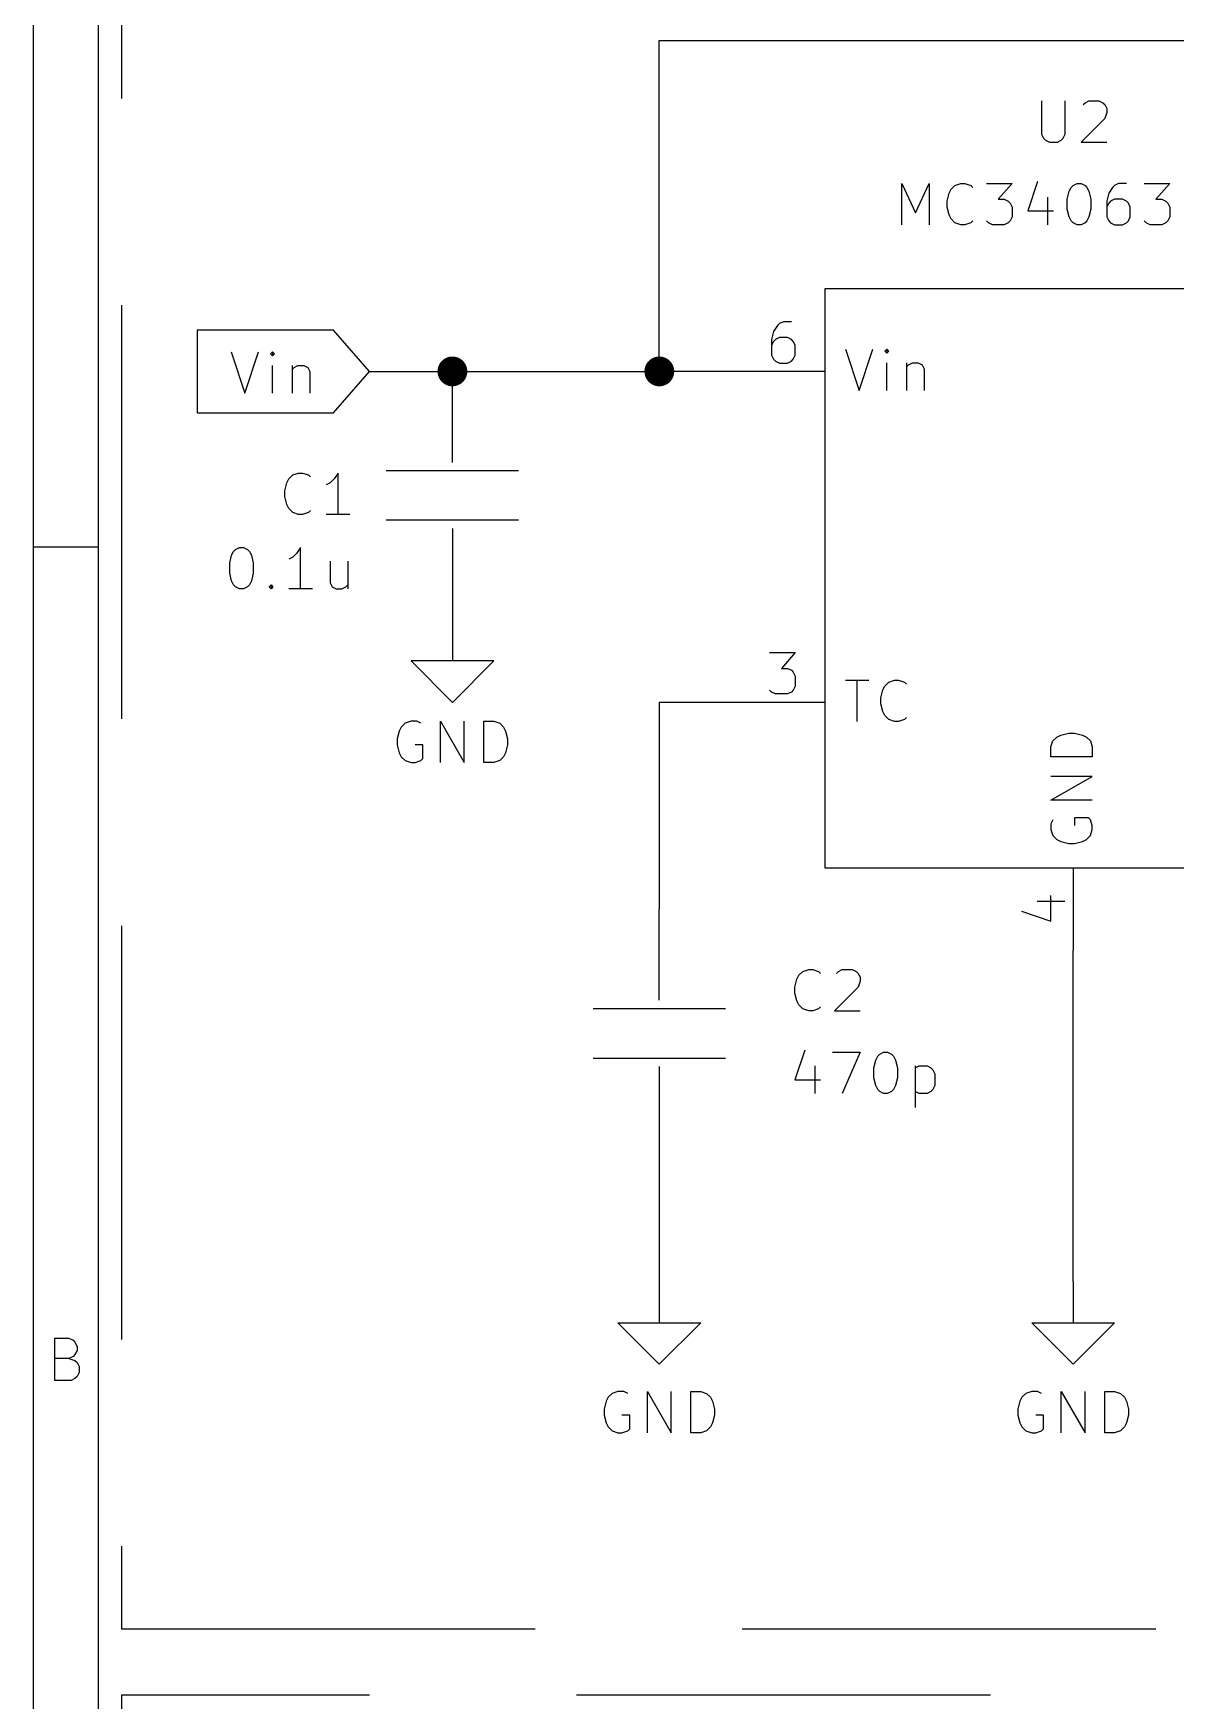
# Model space of a CAD drawing. Extents: x 0.4 to 11.3, y -7.9 to -0.4.
# Drawn here: x 0.394 to 1.774, y -3.757 to -1.741 of the extents above; entities that cross this region are included whole.
import ezdxf

# ---------------------------------------------------------------- set-up
doc = ezdxf.new("R2010")
doc.units = 0
doc.header["$MEASUREMENT"] = 0
doc.linetypes.add('DASHED', pattern=[0.75, 0.5, -0.25])
for name, color, linetype in [('BLUE3', 171, 'CONTINUOUS'), ('CYAN2', 4, 'CONTINUOUS'), ('GREEN3', 91, 'CONTINUOUS'), ('LYELLOW', 51, 'CONTINUOUS'), ('RED2', 1, 'CONTINUOUS'), ('RED3', 11, 'CONTINUOUS')]:
    doc.layers.add(name, color=color, linetype=linetype)

msp = doc.modelspace()

# ---------------------------------------------------------------- linework, layer by layer
at = {"layer": 'BLUE3', "linetype": 'DASHED'}
for p, q in [((0.5, -0.57), (0.5, -3.67)), ((0.5, -3.67), (5.2, -3.67)), ((5.3, -3.75), (0.5, -3.75)), ((0.5, -3.75), (0.5, -7.55))]:
    msp.add_line(p, q, dxfattribs=at)
at = {"layer": 'CYAN2', "linetype": 'CONTINUOUS'}
for p, q in [((1.6119, -1.8228), (1.6119, -1.8633)), ((1.6119, -1.8228), (1.6119, -1.8633)), ((1.6405, -1.8633), (1.6405, -1.8228)), ((1.6405, -1.8633), (1.6405, -1.8228)), ((1.6619, -1.8276), (1.6643, -1.8252)), ((1.6619, -1.8276), (1.6643, -1.8252)), ((1.6643, -1.8252), (1.669, -1.8228)), ((1.6643, -1.8252), (1.669, -1.8228)), ((1.669, -1.8228), (1.681, -1.8228)), ((1.669, -1.8228), (1.681, -1.8228)), ((1.681, -1.8228), (1.6857, -1.8252)), ((1.681, -1.8228), (1.6857, -1.8252)), ((1.6857, -1.8252), (1.6881, -1.8276)), ((1.6857, -1.8252), (1.6881, -1.8276)), ((1.6881, -1.8276), (1.6905, -1.8323)), ((1.6881, -1.8276), (1.6905, -1.8323)), ((1.6905, -1.8323), (1.6905, -1.8371)), ((1.6905, -1.8323), (1.6905, -1.8371)), ((1.6881, -1.8442), (1.6595, -1.8728)), ((1.6881, -1.8442), (1.6595, -1.8728)), ((1.6905, -1.8371), (1.6881, -1.8442)), ((1.6905, -1.8371), (1.6881, -1.8442)), ((1.6119, -1.8633), (1.6143, -1.868)), ((1.6119, -1.8633), (1.6143, -1.868)), ((1.6143, -1.868), (1.6167, -1.8704)), ((1.6143, -1.868), (1.6167, -1.8704)), ((1.6167, -1.8704), (1.6214, -1.8728)), ((1.6167, -1.8704), (1.6214, -1.8728)), ((1.6214, -1.8728), (1.6309, -1.8728)), ((1.6214, -1.8728), (1.6309, -1.8728)), ((1.6309, -1.8728), (1.6357, -1.8704)), ((1.6309, -1.8728), (1.6357, -1.8704)), ((1.6357, -1.8704), (1.6381, -1.868)), ((1.6357, -1.8704), (1.6381, -1.868)), ((1.6381, -1.868), (1.6405, -1.8633)), ((1.6381, -1.868), (1.6405, -1.8633)), ((1.6595, -1.8728), (1.6905, -1.8728)), ((1.6595, -1.8728), (1.6905, -1.8728)), ((1.4429, -1.9728), (1.4429, -1.9228)), ((1.4429, -1.9228), (1.4595, -1.9585)), ((1.4429, -1.9728), (1.4429, -1.9228)), ((1.4429, -1.9228), (1.4595, -1.9585)), ((1.4595, -1.9585), (1.4762, -1.9228)), ((1.4595, -1.9585), (1.4762, -1.9228)), ((1.4762, -1.9228), (1.4762, -1.9728)), ((1.4762, -1.9228), (1.4762, -1.9728)), ((1.5, -1.9347), (1.5024, -1.9299)), ((1.5, -1.9347), (1.5024, -1.9299)), ((1.5024, -1.9299), (1.5071, -1.9252)), ((1.5024, -1.9299), (1.5071, -1.9252)), ((1.5071, -1.9252), (1.5143, -1.9228)), ((1.5071, -1.9252), (1.5143, -1.9228)), ((1.5143, -1.9228), (1.519, -1.9228)), ((1.5143, -1.9228), (1.519, -1.9228)), ((1.519, -1.9228), (1.5262, -1.9252)), ((1.519, -1.9228), (1.5262, -1.9252)), ((1.5262, -1.9252), (1.5286, -1.9276)), ((1.5262, -1.9252), (1.5286, -1.9276)), ((1.5452, -1.9228), (1.5762, -1.9228)), ((1.5452, -1.9228), (1.5762, -1.9228)), ((1.5762, -1.9228), (1.5595, -1.9419)), ((1.5762, -1.9228), (1.5595, -1.9419)), ((1.6071, -1.9204), (1.5952, -1.9561)), ((1.6071, -1.9204), (1.5952, -1.9561)), ((1.6429, -1.9419), (1.6452, -1.9323)), ((1.6429, -1.9419), (1.6452, -1.9323)), ((1.6452, -1.9323), (1.6476, -1.9276)), ((1.6452, -1.9323), (1.6476, -1.9276)), ((1.6476, -1.9276), (1.65, -1.9252)), ((1.6476, -1.9276), (1.65, -1.9252)), ((1.65, -1.9252), (1.6548, -1.9228)), ((1.65, -1.9252), (1.6548, -1.9228)), ((1.6548, -1.9228), (1.6595, -1.9228)), ((1.6548, -1.9228), (1.6595, -1.9228)), ((1.6595, -1.9228), (1.6643, -1.9252)), ((1.6595, -1.9228), (1.6643, -1.9252)), ((1.6643, -1.9252), (1.6667, -1.9276)), ((1.6643, -1.9252), (1.6667, -1.9276)), ((1.6667, -1.9276), (1.669, -1.9323)), ((1.6667, -1.9276), (1.669, -1.9323)), ((1.669, -1.9323), (1.6714, -1.9419)), ((1.669, -1.9323), (1.6714, -1.9419)), ((1.6976, -1.9276), (1.6929, -1.9347)), ((1.6976, -1.9276), (1.6929, -1.9347)), ((1.7, -1.9252), (1.6976, -1.9276)), ((1.7, -1.9252), (1.6976, -1.9276)), ((1.7048, -1.9228), (1.7, -1.9252)), ((1.7048, -1.9228), (1.7, -1.9252)), ((1.7143, -1.9228), (1.7048, -1.9228)), ((1.7143, -1.9228), (1.7048, -1.9228)), ((1.7357, -1.9228), (1.7667, -1.9228)), ((1.7357, -1.9228), (1.7667, -1.9228)), ((1.7667, -1.9228), (1.75, -1.9419)), ((1.7667, -1.9228), (1.75, -1.9419)), ((1.4976, -1.9442), (1.5, -1.9347)), ((1.4976, -1.9442), (1.5, -1.9347)), ((1.4976, -1.9514), (1.4976, -1.9442)), ((1.4976, -1.9514), (1.4976, -1.9442)), ((1.5, -1.9609), (1.4976, -1.9514)), ((1.5, -1.9609), (1.4976, -1.9514)), ((1.5595, -1.9419), (1.5667, -1.9419)), ((1.5595, -1.9419), (1.5667, -1.9419)), ((1.5667, -1.9419), (1.5714, -1.9442)), ((1.5667, -1.9419), (1.5714, -1.9442)), ((1.5714, -1.9442), (1.5738, -1.9466)), ((1.5714, -1.9442), (1.5738, -1.9466)), ((1.5738, -1.9466), (1.5762, -1.9514)), ((1.5738, -1.9466), (1.5762, -1.9514)), ((1.5762, -1.9514), (1.5762, -1.9633)), ((1.5762, -1.9514), (1.5762, -1.9633)), ((1.619, -1.9395), (1.619, -1.9728)), ((1.619, -1.9395), (1.619, -1.9728)), ((1.6429, -1.9538), (1.6429, -1.9419)), ((1.6429, -1.9538), (1.6429, -1.9419)), ((1.6452, -1.9633), (1.6429, -1.9538)), ((1.6452, -1.9633), (1.6429, -1.9538)), ((1.6714, -1.9538), (1.669, -1.9633)), ((1.6714, -1.9538), (1.669, -1.9633)), ((1.6714, -1.9419), (1.6714, -1.9538)), ((1.6714, -1.9419), (1.6714, -1.9538)), ((1.6929, -1.9347), (1.6905, -1.9442)), ((1.6929, -1.9347), (1.6905, -1.9442)), ((1.6905, -1.9442), (1.6905, -1.9633)), ((1.6905, -1.9442), (1.6905, -1.9633)), ((1.6929, -1.9466), (1.6905, -1.9514)), ((1.6929, -1.9466), (1.6905, -1.9514)), ((1.6952, -1.9442), (1.6929, -1.9466)), ((1.6952, -1.9442), (1.6929, -1.9466)), ((1.7, -1.9419), (1.6952, -1.9442)), ((1.7, -1.9419), (1.6952, -1.9442)), ((1.7095, -1.9419), (1.7, -1.9419)), ((1.7095, -1.9419), (1.7, -1.9419)), ((1.7143, -1.9442), (1.7095, -1.9419)), ((1.7143, -1.9442), (1.7095, -1.9419)), ((1.7167, -1.9466), (1.7143, -1.9442)), ((1.7167, -1.9466), (1.7143, -1.9442)), ((1.719, -1.9514), (1.7167, -1.9466)), ((1.719, -1.9514), (1.7167, -1.9466)), ((1.719, -1.9633), (1.719, -1.9514)), ((1.719, -1.9633), (1.719, -1.9514)), ((1.75, -1.9419), (1.7571, -1.9419)), ((1.75, -1.9419), (1.7571, -1.9419)), ((1.7571, -1.9419), (1.7619, -1.9442)), ((1.7571, -1.9419), (1.7619, -1.9442)), ((1.7619, -1.9442), (1.7643, -1.9466)), ((1.7619, -1.9442), (1.7643, -1.9466)), ((1.7643, -1.9466), (1.7667, -1.9514)), ((1.7643, -1.9466), (1.7667, -1.9514)), ((1.7667, -1.9514), (1.7667, -1.9633)), ((1.7667, -1.9514), (1.7667, -1.9633)), ((1.5024, -1.9657), (1.5, -1.9609)), ((1.5024, -1.9657), (1.5, -1.9609)), ((1.5071, -1.9704), (1.5024, -1.9657)), ((1.5071, -1.9704), (1.5024, -1.9657)), ((1.5143, -1.9728), (1.5071, -1.9704)), ((1.5143, -1.9728), (1.5071, -1.9704)), ((1.519, -1.9728), (1.5143, -1.9728)), ((1.519, -1.9728), (1.5143, -1.9728)), ((1.5262, -1.9704), (1.519, -1.9728)), ((1.5262, -1.9704), (1.519, -1.9728)), ((1.5286, -1.968), (1.5262, -1.9704)), ((1.5286, -1.968), (1.5262, -1.9704)), ((1.5476, -1.9704), (1.5452, -1.968)), ((1.5476, -1.9704), (1.5452, -1.968)), ((1.5524, -1.9728), (1.5476, -1.9704)), ((1.5524, -1.9728), (1.5476, -1.9704)), ((1.5667, -1.9728), (1.5524, -1.9728)), ((1.5667, -1.9728), (1.5524, -1.9728)), ((1.5714, -1.9704), (1.5667, -1.9728)), ((1.5714, -1.9704), (1.5667, -1.9728)), ((1.5738, -1.968), (1.5714, -1.9704)), ((1.5738, -1.968), (1.5714, -1.9704)), ((1.5762, -1.9633), (1.5738, -1.968)), ((1.5762, -1.9633), (1.5738, -1.968)), ((1.5952, -1.9561), (1.6262, -1.9561)), ((1.5952, -1.9561), (1.6262, -1.9561)), ((1.6476, -1.968), (1.6452, -1.9633)), ((1.6476, -1.968), (1.6452, -1.9633)), ((1.65, -1.9704), (1.6476, -1.968)), ((1.65, -1.9704), (1.6476, -1.968)), ((1.6548, -1.9728), (1.65, -1.9704)), ((1.6548, -1.9728), (1.65, -1.9704)), ((1.6595, -1.9728), (1.6548, -1.9728)), ((1.6595, -1.9728), (1.6548, -1.9728)), ((1.6643, -1.9704), (1.6595, -1.9728)), ((1.6643, -1.9704), (1.6595, -1.9728)), ((1.6667, -1.968), (1.6643, -1.9704)), ((1.6667, -1.968), (1.6643, -1.9704)), ((1.669, -1.9633), (1.6667, -1.968)), ((1.669, -1.9633), (1.6667, -1.968)), ((1.6905, -1.9633), (1.6929, -1.968)), ((1.6905, -1.9633), (1.6929, -1.968)), ((1.6929, -1.968), (1.6952, -1.9704)), ((1.6929, -1.968), (1.6952, -1.9704)), ((1.6952, -1.9704), (1.7, -1.9728)), ((1.6952, -1.9704), (1.7, -1.9728)), ((1.7, -1.9728), (1.7095, -1.9728)), ((1.7, -1.9728), (1.7095, -1.9728)), ((1.7095, -1.9728), (1.7143, -1.9704)), ((1.7095, -1.9728), (1.7143, -1.9704)), ((1.7143, -1.9704), (1.7167, -1.968)), ((1.7143, -1.9704), (1.7167, -1.968)), ((1.7167, -1.968), (1.719, -1.9633)), ((1.7167, -1.968), (1.719, -1.9633)), ((1.7381, -1.9704), (1.7357, -1.968)), ((1.7381, -1.9704), (1.7357, -1.968)), ((1.7429, -1.9728), (1.7381, -1.9704)), ((1.7429, -1.9728), (1.7381, -1.9704)), ((1.7571, -1.9728), (1.7429, -1.9728)), ((1.7571, -1.9728), (1.7429, -1.9728)), ((1.7619, -1.9704), (1.7571, -1.9728)), ((1.7619, -1.9704), (1.7571, -1.9728)), ((1.7643, -1.968), (1.7619, -1.9704)), ((1.7643, -1.968), (1.7619, -1.9704)), ((1.7667, -1.9633), (1.7643, -1.968)), ((1.7667, -1.9633), (1.7643, -1.968)), ((1.3748, -2.1231), (1.3914, -2.1731)), ((1.3748, -2.1231), (1.3914, -2.1731)), ((1.3914, -2.1731), (1.4081, -2.1231)), ((1.3914, -2.1731), (1.4081, -2.1231)), ((1.4248, -2.1231), (1.4224, -2.1255)), ((1.4248, -2.1231), (1.4224, -2.1255)), ((1.4224, -2.1255), (1.4248, -2.1279)), ((1.4224, -2.1255), (1.4248, -2.1279)), ((1.4271, -2.1255), (1.4248, -2.1231)), ((1.4248, -2.1231), (1.4248, -2.1279)), ((1.4271, -2.1255), (1.4248, -2.1231)), ((1.4248, -2.1231), (1.4248, -2.1279)), ((1.4248, -2.1279), (1.4271, -2.1255)), ((1.4248, -2.1279), (1.4271, -2.1255)), ((1.4248, -2.1731), (1.4248, -2.1398)), ((1.4248, -2.1731), (1.4248, -2.1398)), ((1.4486, -2.1398), (1.4486, -2.1731)), ((1.4486, -2.1398), (1.4486, -2.1731)), ((1.4486, -2.1446), (1.451, -2.1422)), ((1.4486, -2.1446), (1.451, -2.1422)), ((1.451, -2.1422), (1.4557, -2.1398)), ((1.451, -2.1422), (1.4557, -2.1398)), ((1.4557, -2.1398), (1.4629, -2.1398)), ((1.4557, -2.1398), (1.4629, -2.1398)), ((1.4629, -2.1398), (1.4676, -2.1422)), ((1.4629, -2.1398), (1.4676, -2.1422)), ((1.4676, -2.1422), (1.47, -2.1469)), ((1.4676, -2.1422), (1.47, -2.1469)), ((1.47, -2.1469), (1.47, -2.1731)), ((1.47, -2.1469), (1.47, -2.1731)), ((0.7023, -2.2799), (0.7071, -2.2752)), ((0.7023, -2.2799), (0.7071, -2.2752)), ((0.7071, -2.2752), (0.7142, -2.2728)), ((0.7071, -2.2752), (0.7142, -2.2728)), ((0.7142, -2.2728), (0.719, -2.2728)), ((0.7142, -2.2728), (0.719, -2.2728)), ((0.719, -2.2728), (0.7261, -2.2752)), ((0.719, -2.2728), (0.7261, -2.2752)), ((0.7261, -2.2752), (0.7285, -2.2776)), ((0.7261, -2.2752), (0.7285, -2.2776)), ((0.7618, -2.2728), (0.7571, -2.2799)), ((0.7618, -2.2728), (0.7571, -2.2799)), ((0.7618, -2.3228), (0.7618, -2.2728)), ((0.7618, -2.3228), (0.7618, -2.2728)), ((0.6975, -2.2942), (0.6999, -2.2847)), ((0.6975, -2.2942), (0.6999, -2.2847)), ((0.6975, -2.3014), (0.6975, -2.2942)), ((0.6975, -2.3014), (0.6975, -2.2942)), ((0.6999, -2.2847), (0.7023, -2.2799)), ((0.6999, -2.2847), (0.7023, -2.2799)), ((0.7523, -2.2847), (0.7475, -2.2871)), ((0.7523, -2.2847), (0.7475, -2.2871)), ((0.7571, -2.2799), (0.7523, -2.2847)), ((0.7571, -2.2799), (0.7523, -2.2847)), ((0.6999, -2.3109), (0.6975, -2.3014)), ((0.6999, -2.3109), (0.6975, -2.3014)), ((0.7023, -2.3157), (0.6999, -2.3109)), ((0.7023, -2.3157), (0.6999, -2.3109)), ((0.7071, -2.3204), (0.7023, -2.3157)), ((0.7071, -2.3204), (0.7023, -2.3157)), ((0.7142, -2.3228), (0.7071, -2.3204)), ((0.7142, -2.3228), (0.7071, -2.3204)), ((0.719, -2.3228), (0.7142, -2.3228)), ((0.719, -2.3228), (0.7142, -2.3228)), ((0.7261, -2.3204), (0.719, -2.3228)), ((0.7261, -2.3204), (0.719, -2.3228)), ((0.7285, -2.318), (0.7261, -2.3204)), ((0.7285, -2.318), (0.7261, -2.3204)), ((0.7761, -2.3228), (0.7475, -2.3228)), ((0.7761, -2.3228), (0.7475, -2.3228)), ((0.6309, -2.3819), (0.6332, -2.3723)), ((0.6309, -2.3819), (0.6332, -2.3723)), ((0.6332, -2.3723), (0.6356, -2.3676)), ((0.6332, -2.3723), (0.6356, -2.3676)), ((0.6356, -2.3676), (0.638, -2.3652)), ((0.6356, -2.3676), (0.638, -2.3652)), ((0.638, -2.3652), (0.6428, -2.3628)), ((0.638, -2.3652), (0.6428, -2.3628)), ((0.6428, -2.3628), (0.6475, -2.3628)), ((0.6428, -2.3628), (0.6475, -2.3628)), ((0.6475, -2.3628), (0.6523, -2.3652)), ((0.6475, -2.3628), (0.6523, -2.3652)), ((0.6523, -2.3652), (0.6547, -2.3676)), ((0.6523, -2.3652), (0.6547, -2.3676)), ((0.6547, -2.3676), (0.6571, -2.3723)), ((0.6547, -2.3676), (0.6571, -2.3723)), ((0.6571, -2.3723), (0.6594, -2.3819)), ((0.6571, -2.3723), (0.6594, -2.3819)), ((0.7071, -2.3747), (0.7023, -2.3771)), ((0.7071, -2.3747), (0.7023, -2.3771)), ((0.7118, -2.3699), (0.7071, -2.3747)), ((0.7118, -2.3699), (0.7071, -2.3747)), ((0.7166, -2.3628), (0.7118, -2.3699)), ((0.7166, -2.3628), (0.7118, -2.3699)), ((0.7166, -2.4128), (0.7166, -2.3628)), ((0.7166, -2.4128), (0.7166, -2.3628)), ((0.6309, -2.3938), (0.6309, -2.3819)), ((0.6309, -2.3938), (0.6309, -2.3819)), ((0.6332, -2.4033), (0.6309, -2.3938)), ((0.6332, -2.4033), (0.6309, -2.3938)), ((0.6594, -2.3938), (0.6571, -2.4033)), ((0.6594, -2.3938), (0.6571, -2.4033)), ((0.6594, -2.3819), (0.6594, -2.3938)), ((0.6594, -2.3819), (0.6594, -2.3938)), ((0.7523, -2.3795), (0.7523, -2.4057)), ((0.7523, -2.3795), (0.7523, -2.4057)), ((0.7737, -2.3795), (0.7737, -2.4128)), ((0.7737, -2.3795), (0.7737, -2.4128)), ((0.6356, -2.408), (0.6332, -2.4033)), ((0.6356, -2.408), (0.6332, -2.4033)), ((0.638, -2.4104), (0.6356, -2.408)), ((0.638, -2.4104), (0.6356, -2.408)), ((0.6428, -2.4128), (0.638, -2.4104)), ((0.6428, -2.4128), (0.638, -2.4104)), ((0.6475, -2.4128), (0.6428, -2.4128)), ((0.6475, -2.4128), (0.6428, -2.4128)), ((0.6523, -2.4104), (0.6475, -2.4128)), ((0.6523, -2.4104), (0.6475, -2.4128)), ((0.6547, -2.408), (0.6523, -2.4104)), ((0.6547, -2.408), (0.6523, -2.4104)), ((0.6571, -2.4033), (0.6547, -2.408)), ((0.6571, -2.4033), (0.6547, -2.408)), ((0.6785, -2.4104), (0.6809, -2.408)), ((0.6785, -2.4104), (0.6809, -2.408)), ((0.6809, -2.4128), (0.6785, -2.4104)), ((0.6809, -2.4128), (0.6785, -2.4104)), ((0.6809, -2.408), (0.6832, -2.4104)), ((0.6809, -2.408), (0.6809, -2.4128)), ((0.6809, -2.408), (0.6832, -2.4104)), ((0.6809, -2.408), (0.6809, -2.4128)), ((0.6832, -2.4104), (0.6809, -2.4128)), ((0.6832, -2.4104), (0.6809, -2.4128)), ((0.7309, -2.4128), (0.7023, -2.4128)), ((0.7309, -2.4128), (0.7023, -2.4128)), ((0.7523, -2.4057), (0.7547, -2.4104)), ((0.7523, -2.4057), (0.7547, -2.4104)), ((0.7547, -2.4104), (0.7594, -2.4128)), ((0.7547, -2.4104), (0.7594, -2.4128)), ((0.7594, -2.4128), (0.7666, -2.4128)), ((0.7594, -2.4128), (0.7666, -2.4128)), ((0.7666, -2.4128), (0.7713, -2.4104)), ((0.7666, -2.4128), (0.7713, -2.4104)), ((0.7713, -2.4104), (0.7737, -2.408)), ((0.7713, -2.4104), (0.7737, -2.408)), ((1.3748, -2.5231), (1.4033, -2.5231)), ((1.3748, -2.5231), (1.4033, -2.5231)), ((1.389, -2.5731), (1.389, -2.5231)), ((1.389, -2.5731), (1.389, -2.5231)), ((1.4176, -2.5446), (1.42, -2.535)), ((1.4176, -2.5446), (1.42, -2.535)), ((1.42, -2.535), (1.4224, -2.5303)), ((1.42, -2.535), (1.4224, -2.5303)), ((1.4224, -2.5303), (1.4271, -2.5255)), ((1.4224, -2.5303), (1.4271, -2.5255)), ((1.4271, -2.5255), (1.4343, -2.5231)), ((1.4271, -2.5255), (1.4343, -2.5231)), ((1.4343, -2.5231), (1.439, -2.5231)), ((1.4343, -2.5231), (1.439, -2.5231)), ((1.439, -2.5231), (1.4462, -2.5255)), ((1.439, -2.5231), (1.4462, -2.5255)), ((1.4462, -2.5255), (1.4486, -2.5279)), ((1.4462, -2.5255), (1.4486, -2.5279)), ((1.4176, -2.5517), (1.4176, -2.5446)), ((1.4176, -2.5517), (1.4176, -2.5446)), ((1.42, -2.5612), (1.4176, -2.5517)), ((1.42, -2.5612), (1.4176, -2.5517)), ((0.8429, -2.5752), (0.8381, -2.5799)), ((0.8429, -2.5752), (0.8381, -2.5799)), ((0.85, -2.5728), (0.8429, -2.5752)), ((0.85, -2.5728), (0.8429, -2.5752)), ((0.8571, -2.5728), (0.85, -2.5728)), ((0.8571, -2.5728), (0.85, -2.5728)), ((0.8619, -2.5752), (0.8571, -2.5728)), ((0.8619, -2.5752), (0.8571, -2.5728)), ((0.8857, -2.6228), (0.8857, -2.5728)), ((0.8857, -2.5728), (0.9143, -2.6228)), ((0.8857, -2.6228), (0.8857, -2.5728)), ((0.8857, -2.5728), (0.9143, -2.6228)), ((0.9143, -2.6228), (0.9143, -2.5728)), ((0.9143, -2.6228), (0.9143, -2.5728)), ((0.9381, -2.6228), (0.9381, -2.5728)), ((0.9381, -2.5728), (0.95, -2.5728)), ((0.9381, -2.6228), (0.9381, -2.5728)), ((0.9381, -2.5728), (0.95, -2.5728)), ((0.95, -2.5728), (0.9571, -2.5752)), ((0.95, -2.5728), (0.9571, -2.5752)), ((0.9571, -2.5752), (0.9619, -2.5799)), ((0.9571, -2.5752), (0.9619, -2.5799)), ((1.4224, -2.566), (1.42, -2.5612)), ((1.4224, -2.566), (1.42, -2.5612)), ((1.4271, -2.5708), (1.4224, -2.566)), ((1.4271, -2.5708), (1.4224, -2.566)), ((1.4343, -2.5731), (1.4271, -2.5708)), ((1.4343, -2.5731), (1.4271, -2.5708)), ((1.439, -2.5731), (1.4343, -2.5731)), ((1.439, -2.5731), (1.4343, -2.5731)), ((1.4462, -2.5708), (1.439, -2.5731)), ((1.4462, -2.5708), (1.439, -2.5731)), ((1.4486, -2.5684), (1.4462, -2.5708)), ((1.4486, -2.5684), (1.4462, -2.5708)), ((0.8357, -2.5847), (0.8333, -2.5942)), ((0.8357, -2.5847), (0.8333, -2.5942)), ((0.8333, -2.5942), (0.8333, -2.6014)), ((0.8333, -2.5942), (0.8333, -2.6014)), ((0.8381, -2.5799), (0.8357, -2.5847)), ((0.8381, -2.5799), (0.8357, -2.5847)), ((0.9619, -2.5799), (0.9643, -2.5847)), ((0.9619, -2.5799), (0.9643, -2.5847)), ((0.9643, -2.5847), (0.9667, -2.5942)), ((0.9643, -2.5847), (0.9667, -2.5942)), ((0.9667, -2.5942), (0.9667, -2.6014)), ((0.9667, -2.5942), (0.9667, -2.6014)), ((1.6231, -2.6038), (1.6255, -2.5967)), ((1.6231, -2.6038), (1.6255, -2.5967)), ((1.6255, -2.5967), (1.6303, -2.5919)), ((1.6255, -2.5967), (1.6303, -2.5919)), ((1.6303, -2.5919), (1.635, -2.5895)), ((1.6303, -2.5919), (1.635, -2.5895)), ((1.635, -2.5895), (1.6446, -2.5871)), ((1.635, -2.5895), (1.6446, -2.5871)), ((1.6446, -2.5871), (1.6517, -2.5871)), ((1.6446, -2.5871), (1.6517, -2.5871)), ((1.6517, -2.5871), (1.6612, -2.5895)), ((1.6517, -2.5871), (1.6612, -2.5895)), ((1.6612, -2.5895), (1.666, -2.5919)), ((1.6612, -2.5895), (1.666, -2.5919)), ((1.666, -2.5919), (1.6708, -2.5967)), ((1.666, -2.5919), (1.6708, -2.5967)), ((1.6708, -2.5967), (1.6731, -2.6038)), ((1.6708, -2.5967), (1.6731, -2.6038)), ((0.8333, -2.6014), (0.8357, -2.6109)), ((0.8333, -2.6014), (0.8357, -2.6109)), ((0.8357, -2.6109), (0.8381, -2.6157)), ((0.8357, -2.6109), (0.8381, -2.6157)), ((0.8381, -2.6157), (0.8429, -2.6204)), ((0.8381, -2.6157), (0.8429, -2.6204)), ((0.8643, -2.6014), (0.8548, -2.6014)), ((0.8643, -2.6014), (0.8548, -2.6014)), ((0.8619, -2.6204), (0.8643, -2.618)), ((0.8619, -2.6204), (0.8643, -2.618)), ((0.8643, -2.618), (0.8643, -2.6014)), ((0.8643, -2.618), (0.8643, -2.6014)), ((0.9619, -2.6157), (0.9571, -2.6204)), ((0.9619, -2.6157), (0.9571, -2.6204)), ((0.9643, -2.6109), (0.9619, -2.6157)), ((0.9643, -2.6109), (0.9619, -2.6157)), ((0.9667, -2.6014), (0.9643, -2.6109)), ((0.9667, -2.6014), (0.9643, -2.6109)), ((1.6231, -2.6157), (1.6231, -2.6038)), ((1.6231, -2.6157), (1.6231, -2.6038)), ((1.6731, -2.6157), (1.6231, -2.6157)), ((1.6731, -2.6157), (1.6231, -2.6157)), ((1.6731, -2.6038), (1.6731, -2.6157)), ((1.6731, -2.6038), (1.6731, -2.6157)), ((0.8429, -2.6204), (0.85, -2.6228)), ((0.8429, -2.6204), (0.85, -2.6228)), ((0.85, -2.6228), (0.8548, -2.6228)), ((0.85, -2.6228), (0.8548, -2.6228)), ((0.8548, -2.6228), (0.8619, -2.6204)), ((0.8548, -2.6228), (0.8619, -2.6204)), ((0.95, -2.6228), (0.9381, -2.6228)), ((0.95, -2.6228), (0.9381, -2.6228)), ((0.9571, -2.6204), (0.95, -2.6228)), ((0.9571, -2.6204), (0.95, -2.6228)), ((1.6231, -2.6681), (1.6731, -2.6395)), ((1.6731, -2.6395), (1.6231, -2.6395)), ((1.6231, -2.6681), (1.6731, -2.6395)), ((1.6731, -2.6395), (1.6231, -2.6395)), ((1.6731, -2.6681), (1.6231, -2.6681)), ((1.6731, -2.6681), (1.6231, -2.6681)), ((1.6255, -2.6919), (1.6231, -2.6967)), ((1.6255, -2.6919), (1.6231, -2.6967)), ((1.6231, -2.6967), (1.6231, -2.7038)), ((1.6231, -2.6967), (1.6231, -2.7038)), ((1.6684, -2.6895), (1.6517, -2.6895)), ((1.6517, -2.6895), (1.6517, -2.699)), ((1.6684, -2.6895), (1.6517, -2.6895)), ((1.6517, -2.6895), (1.6517, -2.699)), ((1.6708, -2.6919), (1.6684, -2.6895)), ((1.6708, -2.6919), (1.6684, -2.6895)), ((1.6731, -2.699), (1.6708, -2.6919)), ((1.6731, -2.699), (1.6708, -2.6919)), ((1.6731, -2.7038), (1.6731, -2.699)), ((1.6731, -2.7038), (1.6731, -2.699)), ((1.6231, -2.7038), (1.6255, -2.7109)), ((1.6231, -2.7038), (1.6255, -2.7109)), ((1.6255, -2.7109), (1.6303, -2.7157)), ((1.6255, -2.7109), (1.6303, -2.7157)), ((1.6303, -2.7157), (1.635, -2.7181)), ((1.6303, -2.7157), (1.635, -2.7181)), ((1.635, -2.7181), (1.6446, -2.7205)), ((1.635, -2.7181), (1.6446, -2.7205)), ((1.6446, -2.7205), (1.6517, -2.7205)), ((1.6446, -2.7205), (1.6517, -2.7205)), ((1.6517, -2.7205), (1.6612, -2.7181)), ((1.6517, -2.7205), (1.6612, -2.7181)), ((1.6612, -2.7181), (1.666, -2.7157)), ((1.6612, -2.7181), (1.666, -2.7157)), ((1.666, -2.7157), (1.6708, -2.7109)), ((1.666, -2.7157), (1.6708, -2.7109)), ((1.6708, -2.7109), (1.6731, -2.7038)), ((1.6708, -2.7109), (1.6731, -2.7038)), ((1.3163, -2.8847), (1.3187, -2.8799)), ((1.3163, -2.8847), (1.3187, -2.8799)), ((1.3187, -2.8799), (1.3234, -2.8752)), ((1.3187, -2.8799), (1.3234, -2.8752)), ((1.3234, -2.8752), (1.3306, -2.8728)), ((1.3234, -2.8752), (1.3306, -2.8728)), ((1.3306, -2.8728), (1.3353, -2.8728)), ((1.3306, -2.8728), (1.3353, -2.8728)), ((1.3353, -2.8728), (1.3425, -2.8752)), ((1.3353, -2.8728), (1.3425, -2.8752)), ((1.3425, -2.8752), (1.3449, -2.8776)), ((1.3425, -2.8752), (1.3449, -2.8776)), ((1.3639, -2.8776), (1.3663, -2.8752)), ((1.3639, -2.8776), (1.3663, -2.8752)), ((1.3663, -2.8752), (1.371, -2.8728)), ((1.3663, -2.8752), (1.371, -2.8728)), ((1.371, -2.8728), (1.3829, -2.8728)), ((1.371, -2.8728), (1.3829, -2.8728)), ((1.3829, -2.8728), (1.3877, -2.8752)), ((1.3829, -2.8728), (1.3877, -2.8752)), ((1.3877, -2.8752), (1.3901, -2.8776)), ((1.3877, -2.8752), (1.3901, -2.8776)), ((1.3901, -2.8776), (1.3925, -2.8823)), ((1.3901, -2.8776), (1.3925, -2.8823)), ((1.3139, -2.8942), (1.3163, -2.8847)), ((1.3139, -2.8942), (1.3163, -2.8847)), ((1.3139, -2.9014), (1.3139, -2.8942)), ((1.3139, -2.9014), (1.3139, -2.8942)), ((1.3163, -2.9109), (1.3139, -2.9014)), ((1.3163, -2.9109), (1.3139, -2.9014)), ((1.3901, -2.8942), (1.3615, -2.9228)), ((1.3901, -2.8942), (1.3615, -2.9228)), ((1.3925, -2.8871), (1.3901, -2.8942)), ((1.3925, -2.8871), (1.3901, -2.8942)), ((1.3925, -2.8823), (1.3925, -2.8871)), ((1.3925, -2.8823), (1.3925, -2.8871)), ((1.3187, -2.9157), (1.3163, -2.9109)), ((1.3187, -2.9157), (1.3163, -2.9109)), ((1.3234, -2.9204), (1.3187, -2.9157)), ((1.3234, -2.9204), (1.3187, -2.9157)), ((1.3306, -2.9228), (1.3234, -2.9204)), ((1.3306, -2.9228), (1.3234, -2.9204)), ((1.3425, -2.9204), (1.3353, -2.9228)), ((1.3425, -2.9204), (1.3353, -2.9228)), ((1.3449, -2.918), (1.3425, -2.9204)), ((1.3449, -2.918), (1.3425, -2.9204)), ((1.3353, -2.9228), (1.3306, -2.9228)), ((1.3353, -2.9228), (1.3306, -2.9228)), ((1.3615, -2.9228), (1.3925, -2.9228)), ((1.3615, -2.9228), (1.3925, -2.9228)), ((1.3258, -2.9704), (1.3139, -3.0061)), ((1.3258, -2.9704), (1.3139, -3.0061)), ((1.3591, -2.9728), (1.3925, -2.9728)), ((1.3591, -2.9728), (1.3925, -2.9728)), ((1.3925, -2.9728), (1.371, -3.0228)), ((1.3925, -2.9728), (1.371, -3.0228)), ((1.4091, -2.9918), (1.4115, -2.9823)), ((1.4091, -2.9918), (1.4115, -2.9823)), ((1.4115, -2.9823), (1.4139, -2.9776)), ((1.4115, -2.9823), (1.4139, -2.9776)), ((1.4139, -2.9776), (1.4163, -2.9752)), ((1.4139, -2.9776), (1.4163, -2.9752)), ((1.4163, -2.9752), (1.421, -2.9728)), ((1.4163, -2.9752), (1.421, -2.9728)), ((1.421, -2.9728), (1.4258, -2.9728)), ((1.421, -2.9728), (1.4258, -2.9728)), ((1.4258, -2.9728), (1.4306, -2.9752)), ((1.4258, -2.9728), (1.4306, -2.9752)), ((1.4306, -2.9752), (1.4329, -2.9776)), ((1.4306, -2.9752), (1.4329, -2.9776)), ((1.4329, -2.9776), (1.4353, -2.9823)), ((1.4329, -2.9776), (1.4353, -2.9823)), ((1.4353, -2.9823), (1.4377, -2.9918)), ((1.4353, -2.9823), (1.4377, -2.9918)), ((1.3377, -2.9895), (1.3377, -3.0228)), ((1.3377, -2.9895), (1.3377, -3.0228)), ((1.4091, -3.0038), (1.4091, -2.9918)), ((1.4091, -3.0038), (1.4091, -2.9918)), ((1.4377, -2.9918), (1.4377, -3.0038)), ((1.4377, -2.9918), (1.4377, -3.0038)), ((1.4591, -2.9895), (1.4591, -3.0395)), ((1.4591, -2.9918), (1.4639, -2.9895)), ((1.4591, -2.9895), (1.4591, -3.0395)), ((1.4591, -2.9918), (1.4639, -2.9895)), ((1.4639, -2.9895), (1.4734, -2.9895)), ((1.4639, -2.9895), (1.4734, -2.9895)), ((1.4734, -2.9895), (1.4782, -2.9918)), ((1.4734, -2.9895), (1.4782, -2.9918)), ((1.4782, -2.9918), (1.4806, -2.9942)), ((1.4782, -2.9918), (1.4806, -2.9942)), ((1.4806, -2.9942), (1.4829, -2.999)), ((1.4806, -2.9942), (1.4829, -2.999)), ((1.4829, -2.999), (1.4829, -3.0133)), ((1.4829, -2.999), (1.4829, -3.0133)), ((1.3139, -3.0061), (1.3449, -3.0061)), ((1.3139, -3.0061), (1.3449, -3.0061)), ((1.4115, -3.0133), (1.4091, -3.0038)), ((1.4115, -3.0133), (1.4091, -3.0038)), ((1.4139, -3.018), (1.4115, -3.0133)), ((1.4139, -3.018), (1.4115, -3.0133)), ((1.4163, -3.0204), (1.4139, -3.018)), ((1.4163, -3.0204), (1.4139, -3.018)), ((1.421, -3.0228), (1.4163, -3.0204)), ((1.421, -3.0228), (1.4163, -3.0204)), ((1.4258, -3.0228), (1.421, -3.0228)), ((1.4258, -3.0228), (1.421, -3.0228)), ((1.4306, -3.0204), (1.4258, -3.0228)), ((1.4306, -3.0204), (1.4258, -3.0228)), ((1.4329, -3.018), (1.4306, -3.0204)), ((1.4329, -3.018), (1.4306, -3.0204)), ((1.4353, -3.0133), (1.4329, -3.018)), ((1.4353, -3.0133), (1.4329, -3.018)), ((1.4377, -3.0038), (1.4353, -3.0133)), ((1.4377, -3.0038), (1.4353, -3.0133)), ((1.4639, -3.0228), (1.4591, -3.0204)), ((1.4639, -3.0228), (1.4591, -3.0204)), ((1.4734, -3.0228), (1.4639, -3.0228)), ((1.4734, -3.0228), (1.4639, -3.0228)), ((1.4782, -3.0204), (1.4734, -3.0228)), ((1.4782, -3.0204), (1.4734, -3.0228)), ((1.4806, -3.018), (1.4782, -3.0204)), ((1.4806, -3.018), (1.4782, -3.0204)), ((1.4829, -3.0133), (1.4806, -3.018)), ((1.4829, -3.0133), (1.4806, -3.018)), ((1.0929, -3.3852), (1.0881, -3.3899)), ((1.1, -3.3828), (1.0929, -3.3852)), ((1.1071, -3.3828), (1.1, -3.3828)), ((1.1119, -3.3852), (1.1071, -3.3828)), ((1.1357, -3.4328), (1.1357, -3.3828)), ((1.1357, -3.3828), (1.1643, -3.4328)), ((1.1643, -3.4328), (1.1643, -3.3828)), ((1.1881, -3.4328), (1.1881, -3.3828)), ((1.1881, -3.3828), (1.2, -3.3828)), ((1.2, -3.3828), (1.2071, -3.3852)), ((1.2071, -3.3852), (1.2119, -3.3899)), ((1.5929, -3.3852), (1.5881, -3.3899)), ((1.6, -3.3828), (1.5929, -3.3852)), ((1.6071, -3.3828), (1.6, -3.3828)), ((1.6119, -3.3852), (1.6071, -3.3828)), ((1.6357, -3.4328), (1.6357, -3.3828)), ((1.6357, -3.3828), (1.6643, -3.4328)), ((1.6643, -3.4328), (1.6643, -3.3828)), ((1.6881, -3.4328), (1.6881, -3.3828)), ((1.6881, -3.3828), (1.7, -3.3828)), ((1.7, -3.3828), (1.7071, -3.3852)), ((1.7071, -3.3852), (1.7119, -3.3899)), ((1.0857, -3.3947), (1.0833, -3.4042)), ((1.0833, -3.4042), (1.0833, -3.4114)), ((1.0881, -3.3899), (1.0857, -3.3947)), ((1.2119, -3.3899), (1.2143, -3.3947)), ((1.2143, -3.3947), (1.2167, -3.4042)), ((1.2167, -3.4042), (1.2167, -3.4114)), ((1.5857, -3.3947), (1.5833, -3.4042)), ((1.5833, -3.4042), (1.5833, -3.4114)), ((1.5881, -3.3899), (1.5857, -3.3947)), ((1.7119, -3.3899), (1.7143, -3.3947)), ((1.7143, -3.3947), (1.7167, -3.4042)), ((1.7167, -3.4042), (1.7167, -3.4114)), ((1.0833, -3.4114), (1.0857, -3.4209)), ((1.0857, -3.4209), (1.0881, -3.4257)), ((1.0881, -3.4257), (1.0929, -3.4304)), ((1.1143, -3.4114), (1.1048, -3.4114)), ((1.1143, -3.428), (1.1143, -3.4114)), ((1.2119, -3.4257), (1.2071, -3.4304)), ((1.2143, -3.4209), (1.2119, -3.4257)), ((1.2167, -3.4114), (1.2143, -3.4209)), ((1.5833, -3.4114), (1.5857, -3.4209)), ((1.5857, -3.4209), (1.5881, -3.4257)), ((1.5881, -3.4257), (1.5929, -3.4304)), ((1.6143, -3.4114), (1.6048, -3.4114)), ((1.6143, -3.428), (1.6143, -3.4114)), ((1.7119, -3.4257), (1.7071, -3.4304)), ((1.7143, -3.4209), (1.7119, -3.4257)), ((1.7167, -3.4114), (1.7143, -3.4209)), ((1.0929, -3.4304), (1.1, -3.4328)), ((1.1, -3.4328), (1.1048, -3.4328)), ((1.1048, -3.4328), (1.1119, -3.4304)), ((1.1119, -3.4304), (1.1143, -3.428)), ((1.2, -3.4328), (1.1881, -3.4328)), ((1.2071, -3.4304), (1.2, -3.4328)), ((1.5929, -3.4304), (1.6, -3.4328)), ((1.6, -3.4328), (1.6048, -3.4328)), ((1.6048, -3.4328), (1.6119, -3.4304)), ((1.6119, -3.4304), (1.6143, -3.428)), ((1.7, -3.4328), (1.6881, -3.4328)), ((1.7071, -3.4304), (1.7, -3.4328))]:
    msp.add_line(p, q, dxfattribs=at)
at = {"layer": 'GREEN3', "linetype": 'CONTINUOUS'}
for p, q in [((1.15, -2.15), (1.15, -1.75)), ((1.15, -1.75), (2.15, -1.75)), ((0.8, -2.15), (0.9, -2.15)), ((0.9, -2.15), (1.15, -2.15)), ((1.25, -2.15), (1.15, -2.15)), ((1.25, -2.55), (1.15, -2.55)), ((1.15, -2.55), (1.15, -2.8)), ((1.65, -3.25), (1.65, -2.85)), ((1.15, -3.1), (1.15, -3.25))]:
    msp.add_line(p, q, dxfattribs=at)
at = {"layer": 'GREEN3', "const_width": 0.018}
for points in [[(0.891, -2.15, 1), (0.909, -2.15, 1)], [(1.141, -2.15, 1), (1.159, -2.15, 1)]]:
    msp.add_lwpolyline(points, format="xyb", close=True, dxfattribs=at)
at = {"layer": 'LYELLOW', "linetype": 'CONTINUOUS'}
for p, q in [((1.35, -2.05), (1.35, -2.75)), ((1.95, -2.05), (1.35, -2.05)), ((1.35, -2.75), (1.95, -2.75))]:
    msp.add_line(p, q, dxfattribs=at)
at = {"layer": 'RED2', "linetype": 'CONTINUOUS'}
for p, q in [((0.3937, -7.8743), (0.3937, -0.3937)), ((0.4724, -7.7956), (0.4724, -0.4724)), ((1.35, -2.05), (1.35, -2.75)), ((1.95, -2.05), (1.35, -2.05)), ((0.7562, -2.1), (0.5918, -2.1)), ((0.5918, -2.1), (0.5918, -2.15)), ((0.8, -2.15), (0.7562, -2.1)), ((0.6325, -2.1264), (0.6492, -2.1764)), ((0.6492, -2.1764), (0.6658, -2.1264)), ((0.6825, -2.1264), (0.6801, -2.1288)), ((0.6801, -2.1288), (0.6825, -2.1311)), ((0.6849, -2.1288), (0.6825, -2.1264)), ((0.6825, -2.1264), (0.6825, -2.1311)), ((0.6825, -2.1311), (0.6849, -2.1288)), ((0.5918, -2.15), (0.5918, -2.2)), ((0.6825, -2.1764), (0.6825, -2.143)), ((0.7063, -2.143), (0.7063, -2.1764)), ((0.7063, -2.1478), (0.7087, -2.1454)), ((0.7087, -2.1454), (0.7134, -2.143)), ((0.7134, -2.143), (0.7206, -2.143)), ((0.7206, -2.143), (0.7254, -2.1454)), ((0.7254, -2.1454), (0.7277, -2.1502)), ((0.7277, -2.1502), (0.7277, -2.1764)), ((0.7562, -2.2), (0.8, -2.15)), ((0.9, -2.26), (0.9, -2.15)), ((0.9, -2.26), (0.9, -2.15)), ((1.35, -2.15), (1.25, -2.15)), ((1.35, -2.15), (1.25, -2.15)), ((0.5918, -2.2), (0.7562, -2.2)), ((0.98, -2.27), (0.82, -2.27)), ((0.98, -2.33), (0.82, -2.33)), ((0.9, -2.34), (0.9, -2.45)), ((0.9, -2.34), (0.9, -2.45)), ((0.3937, -2.3622), (0.4724, -2.3622)), ((0.9, -2.45), (0.9, -2.5)), ((0.9, -2.5), (0.85, -2.5)), ((0.85, -2.5), (0.9, -2.55)), ((0.9, -2.55), (0.95, -2.5)), ((0.95, -2.5), (0.9, -2.5)), ((1.35, -2.55), (1.25, -2.55)), ((1.35, -2.55), (1.25, -2.55)), ((1.35, -2.75), (1.95, -2.75)), ((1.65, -2.75), (1.65, -2.85)), ((1.65, -2.75), (1.65, -2.85)), ((1.15, -2.91), (1.15, -2.8)), ((1.15, -2.91), (1.15, -2.8)), ((1.07, -2.92), (1.23, -2.92)), ((1.07, -2.98), (1.23, -2.98)), ((1.15, -2.99), (1.15, -3.1)), ((1.15, -2.99), (1.15, -3.1)), ((1.15, -3.25), (1.15, -3.3)), ((1.65, -3.25), (1.65, -3.3)), ((1.15, -3.35), (1.1, -3.3)), ((1.1, -3.3), (1.15, -3.3)), ((1.15, -3.3), (1.2, -3.3)), ((1.2, -3.3), (1.15, -3.35)), ((1.65, -3.35), (1.6, -3.3)), ((1.6, -3.3), (1.65, -3.3)), ((1.65, -3.3), (1.7, -3.3)), ((1.7, -3.3), (1.65, -3.35)), ((0.4197, -3.3698), (0.4197, -3.3186)), ((0.4197, -3.3186), (0.4367, -3.3186)), ((0.4367, -3.3186), (0.4416, -3.3211)), ((0.4416, -3.3211), (0.444, -3.3235)), ((0.444, -3.3235), (0.4465, -3.3284)), ((0.4367, -3.343), (0.4197, -3.343)), ((0.4416, -3.3406), (0.4367, -3.343)), ((0.4367, -3.343), (0.444, -3.3455)), ((0.444, -3.3381), (0.4416, -3.3406)), ((0.4465, -3.3333), (0.444, -3.3381)), ((0.4465, -3.3284), (0.4465, -3.3333)), ((0.444, -3.3455), (0.4465, -3.3479)), ((0.4465, -3.365), (0.444, -3.3674)), ((0.4465, -3.3479), (0.4489, -3.3528)), ((0.4489, -3.3601), (0.4465, -3.365)), ((0.4489, -3.3528), (0.4489, -3.3601)), ((0.4392, -3.3698), (0.4197, -3.3698)), ((0.444, -3.3674), (0.4392, -3.3698))]:
    msp.add_line(p, q, dxfattribs=at)
at = {"layer": 'RED3', "linetype": 'CONTINUOUS'}
for p, q in [((1.2929, -2.0946), (1.2881, -2.1018)), ((1.2929, -2.0946), (1.2881, -2.1018)), ((1.2952, -2.0923), (1.2929, -2.0946)), ((1.2952, -2.0923), (1.2929, -2.0946)), ((1.3, -2.0899), (1.2952, -2.0923)), ((1.3, -2.0899), (1.2952, -2.0923)), ((1.3095, -2.0899), (1.3, -2.0899)), ((1.3095, -2.0899), (1.3, -2.0899)), ((1.2881, -2.1018), (1.2857, -2.1113)), ((1.2881, -2.1018), (1.2857, -2.1113)), ((1.2857, -2.1113), (1.2857, -2.1304)), ((1.2857, -2.1113), (1.2857, -2.1304)), ((1.2881, -2.1137), (1.2857, -2.1184)), ((1.2881, -2.1137), (1.2857, -2.1184)), ((1.2905, -2.1113), (1.2881, -2.1137)), ((1.2905, -2.1113), (1.2881, -2.1137)), ((1.2952, -2.1089), (1.2905, -2.1113)), ((1.2952, -2.1089), (1.2905, -2.1113)), ((1.3048, -2.1089), (1.2952, -2.1089)), ((1.3048, -2.1089), (1.2952, -2.1089)), ((1.3095, -2.1113), (1.3048, -2.1089)), ((1.3095, -2.1113), (1.3048, -2.1089)), ((1.3119, -2.1137), (1.3095, -2.1113)), ((1.3119, -2.1137), (1.3095, -2.1113)), ((1.3143, -2.1184), (1.3119, -2.1137)), ((1.3143, -2.1184), (1.3119, -2.1137)), ((1.2857, -2.1304), (1.2881, -2.1351)), ((1.2857, -2.1304), (1.2881, -2.1351)), ((1.2881, -2.1351), (1.2905, -2.1375)), ((1.2881, -2.1351), (1.2905, -2.1375)), ((1.3095, -2.1375), (1.3119, -2.1351)), ((1.3095, -2.1375), (1.3119, -2.1351)), ((1.3119, -2.1351), (1.3143, -2.1304)), ((1.3119, -2.1351), (1.3143, -2.1304)), ((1.3143, -2.1304), (1.3143, -2.1184)), ((1.3143, -2.1304), (1.3143, -2.1184)), ((1.2905, -2.1375), (1.2952, -2.1399)), ((1.2905, -2.1375), (1.2952, -2.1399)), ((1.2952, -2.1399), (1.3048, -2.1399)), ((1.2952, -2.1399), (1.3048, -2.1399)), ((1.3048, -2.1399), (1.3095, -2.1375)), ((1.3048, -2.1399), (1.3095, -2.1375)), ((1.2833, -2.4899), (1.3143, -2.4899)), ((1.2833, -2.4899), (1.3143, -2.4899)), ((1.3143, -2.4899), (1.2976, -2.5089)), ((1.3143, -2.4899), (1.2976, -2.5089)), ((1.2976, -2.5089), (1.3048, -2.5089)), ((1.2976, -2.5089), (1.3048, -2.5089)), ((1.3048, -2.5089), (1.3095, -2.5113)), ((1.3048, -2.5089), (1.3095, -2.5113)), ((1.3095, -2.5113), (1.3119, -2.5137)), ((1.3095, -2.5113), (1.3119, -2.5137)), ((1.3119, -2.5137), (1.3143, -2.5184)), ((1.3119, -2.5137), (1.3143, -2.5184)), ((1.3143, -2.5184), (1.3143, -2.5304)), ((1.3143, -2.5184), (1.3143, -2.5304)), ((1.2857, -2.5375), (1.2833, -2.5351)), ((1.2857, -2.5375), (1.2833, -2.5351)), ((1.2905, -2.5399), (1.2857, -2.5375)), ((1.2905, -2.5399), (1.2857, -2.5375)), ((1.3095, -2.5375), (1.3048, -2.5399)), ((1.3095, -2.5375), (1.3048, -2.5399)), ((1.3119, -2.5351), (1.3095, -2.5375)), ((1.3119, -2.5351), (1.3095, -2.5375)), ((1.3143, -2.5304), (1.3119, -2.5351)), ((1.3143, -2.5304), (1.3119, -2.5351)), ((1.3048, -2.5399), (1.2905, -2.5399)), ((1.3048, -2.5399), (1.2905, -2.5399)), ((1.6065, -2.7905), (1.6399, -2.7905)), ((1.6065, -2.7905), (1.6399, -2.7905)), ((1.6232, -2.8143), (1.6232, -2.7833)), ((1.6232, -2.8143), (1.6232, -2.7833)), ((1.5875, -2.8024), (1.6232, -2.8143)), ((1.5875, -2.8024), (1.6232, -2.8143))]:
    msp.add_line(p, q, dxfattribs=at)

doc.saveas('drawing.dxf')
